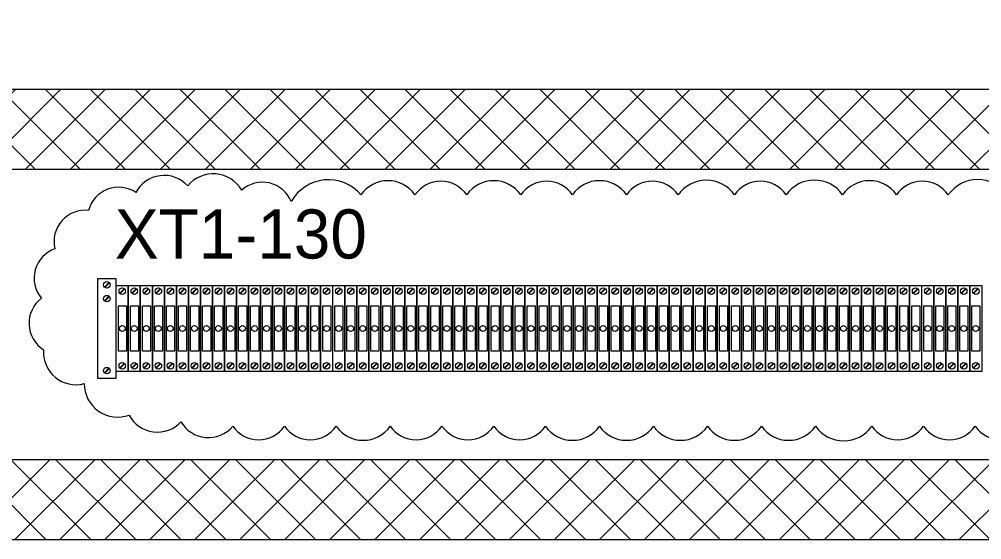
# Model space of a CAD drawing. Header units: millimetres. Extents: x 32626 to 72822, y 60047 to 123188.
# Drawn here: x 33076.7 to 33365, y 64582.1 to 64738.1 of the extents above; entities that cross this region are included whole.
import ezdxf

# ---------------------------------------------------------------- set-up
doc = ezdxf.new("R2010")
doc.units = ezdxf.units.MM
doc.header["$LTSCALE"] = 10
doc.layers.add('1轮廓实线层', color=7, linetype='Continuous', lineweight=18)
doc.layers.add('6文字层', color=3, linetype='Continuous', lineweight=18)
doc.styles.add('样式 1', font='SIMYOU.TTF', dxfattribs={"width": 0.75})

msp = doc.modelspace()

# ---------------------------------------------------------------- hatches: boundary and pattern name
at = {"layer": '1轮廓实线层'}
h = msp.add_hatch(dxfattribs=at)
h.set_pattern_fill('ANSI37', color=256, scale=3, style=0)
h.set_pattern_definition([(45, (1626.673, -2091.581), (-6.7351921, 6.7351921), []), (135, (1626.673, -2091.581), (-6.7351921, -6.7351921), [])])
h.paths.add_polyline_path([(33783.76, 64582.11), (33783.76, 64827.97), (33049.69, 64827.97), (33049.69, 64582.11)])
h.paths.add_polyline_path([(33759.76, 64606.11), (33759.76, 64693.04), (33073.69, 64693.04), (33073.69, 64606.11)], flags=16)
h.paths.add_polyline_path([(33759.76, 64717.04), (33759.76, 64803.97), (33073.69, 64803.97), (33073.69, 64717.04)], flags=16)

# ---------------------------------------------------------------- linework, layer by layer
for p, q in [((33759.76, 64717.04), (33073.69, 64717.04)), ((33759.76, 64693.04), (33073.69, 64693.04)), ((33519.76, 64606.11), (33073.69, 64606.11)), ((33759.76, 64606.11), (33073.69, 64606.11)), ((33783.76, 64582.11), (33049.69, 64582.11)), ((33252.69, 64582.11), (33204.69, 64582.11))]:
    msp.add_line(p, q, dxfattribs=at)
at = {"layer": '1轮廓实线层', "lineweight": 13}
for p, q in [((33100.23, 64660.42), (33105.63, 64660.42)), ((33100.23, 64630.42), (33100.23, 64660.42)), ((33102.18, 64657.86), (33103.56, 64659.24)), ((33102.3, 64657.74), (33103.68, 64659.12)), ((33105.63, 64660.42), (33105.63, 64630.42)), ((33105.76, 64632.55), (33105.76, 64658.35)), ((33105.76, 64658.35), (33109.36, 64658.35)), ((33109.36, 64658.35), (33109.36, 64632.55)), ((33109.36, 64658.35), (33112.96, 64658.35)), ((33109.36, 64632.55), (33109.36, 64658.35)), ((33112.96, 64658.35), (33112.96, 64632.55)), ((33112.96, 64658.35), (33116.56, 64658.35)), ((33112.96, 64632.55), (33112.96, 64658.35)), ((33116.56, 64658.35), (33116.56, 64632.55)), ((33116.56, 64658.35), (33120.16, 64658.35)), ((33116.56, 64632.55), (33116.56, 64658.35)), ((33120.16, 64658.35), (33120.16, 64632.55)), ((33120.16, 64658.35), (33123.76, 64658.35)), ((33120.16, 64632.55), (33120.16, 64658.35)), ((33123.76, 64658.35), (33123.76, 64632.55)), ((33123.77, 64658.35), (33127.37, 64658.35)), ((33123.77, 64632.55), (33123.77, 64658.35)), ((33127.37, 64658.35), (33127.37, 64632.55)), ((33127.37, 64658.35), (33130.97, 64658.35)), ((33127.37, 64632.55), (33127.37, 64658.35)), ((33130.97, 64658.35), (33130.97, 64632.55)), ((33130.97, 64658.35), (33134.57, 64658.35)), ((33130.97, 64632.55), (33130.97, 64658.35)), ((33134.57, 64658.35), (33134.57, 64632.55)), ((33134.57, 64658.35), (33138.17, 64658.35)), ((33134.57, 64632.55), (33134.57, 64658.35)), ((33138.17, 64658.35), (33138.17, 64632.55)), ((33138.17, 64658.35), (33141.77, 64658.35)), ((33138.17, 64632.55), (33138.17, 64658.35)), ((33141.77, 64658.35), (33141.77, 64632.55)), ((33141.77, 64658.35), (33145.37, 64658.35)), ((33141.77, 64632.55), (33141.77, 64658.35)), ((33145.37, 64658.35), (33145.37, 64632.55)), ((33145.37, 64658.35), (33148.97, 64658.35)), ((33145.37, 64632.55), (33145.37, 64658.35)), ((33148.97, 64658.35), (33148.97, 64632.55)), ((33148.97, 64658.35), (33152.57, 64658.35)), ((33148.97, 64632.55), (33148.97, 64658.35)), ((33152.57, 64658.35), (33152.57, 64632.55)), ((33152.57, 64658.35), (33156.17, 64658.35)), ((33152.57, 64632.55), (33152.57, 64658.35)), ((33156.17, 64658.35), (33156.17, 64632.55)), ((33156.17, 64658.35), (33159.77, 64658.35)), ((33156.17, 64632.55), (33156.17, 64658.35)), ((33159.77, 64658.35), (33159.77, 64632.55)), ((33159.77, 64658.35), (33163.37, 64658.35)), ((33159.77, 64632.55), (33159.77, 64658.35)), ((33163.37, 64658.35), (33163.37, 64632.55)), ((33163.37, 64658.35), (33166.97, 64658.35)), ((33163.37, 64632.55), (33163.37, 64658.35)), ((33166.97, 64658.35), (33166.97, 64632.55)), ((33166.97, 64658.35), (33170.57, 64658.35)), ((33166.97, 64632.55), (33166.97, 64658.35)), ((33170.57, 64658.35), (33170.57, 64632.55)), ((33170.58, 64658.35), (33174.18, 64658.35)), ((33170.58, 64632.55), (33170.58, 64658.35)), ((33174.18, 64658.35), (33174.18, 64632.55)), ((33174.18, 64658.35), (33177.78, 64658.35)), ((33174.18, 64632.55), (33174.18, 64658.35)), ((33177.78, 64658.35), (33177.78, 64632.55)), ((33177.78, 64658.35), (33181.38, 64658.35)), ((33177.78, 64632.55), (33177.78, 64658.35)), ((33181.38, 64658.35), (33181.38, 64632.55)), ((33181.38, 64658.35), (33184.98, 64658.35)), ((33181.38, 64632.55), (33181.38, 64658.35)), ((33184.98, 64658.35), (33184.98, 64632.55)), ((33184.98, 64658.35), (33188.58, 64658.35)), ((33184.98, 64632.55), (33184.98, 64658.35)), ((33188.58, 64658.35), (33188.58, 64632.55)), ((33188.58, 64658.35), (33192.18, 64658.35)), ((33188.58, 64632.55), (33188.58, 64658.35)), ((33192.18, 64658.35), (33192.18, 64632.55)), ((33192.18, 64658.35), (33195.78, 64658.35)), ((33192.18, 64632.55), (33192.18, 64658.35)), ((33195.78, 64658.35), (33195.78, 64632.55)), ((33195.78, 64658.35), (33199.38, 64658.35)), ((33195.78, 64632.55), (33195.78, 64658.35)), ((33199.38, 64658.35), (33199.38, 64632.55)), ((33199.38, 64658.35), (33202.98, 64658.35)), ((33199.38, 64632.55), (33199.38, 64658.35)), ((33202.98, 64658.35), (33202.98, 64632.55)), ((33202.98, 64658.35), (33206.58, 64658.35)), ((33202.98, 64632.55), (33202.98, 64658.35)), ((33206.58, 64658.35), (33206.58, 64632.55)), ((33206.58, 64658.35), (33210.18, 64658.35)), ((33206.58, 64632.55), (33206.58, 64658.35)), ((33210.18, 64658.35), (33210.18, 64632.55)), ((33210.18, 64658.35), (33213.78, 64658.35)), ((33210.18, 64632.55), (33210.18, 64658.35)), ((33213.78, 64658.35), (33213.78, 64632.55)), ((33213.79, 64658.35), (33217.39, 64658.35)), ((33213.79, 64632.55), (33213.79, 64658.35)), ((33217.39, 64658.35), (33217.39, 64632.55)), ((33217.39, 64658.35), (33220.99, 64658.35)), ((33217.39, 64632.55), (33217.39, 64658.35)), ((33220.99, 64658.35), (33220.99, 64632.55)), ((33220.99, 64658.35), (33224.59, 64658.35)), ((33220.99, 64632.55), (33220.99, 64658.35)), ((33224.59, 64658.35), (33224.59, 64632.55)), ((33224.59, 64658.35), (33228.19, 64658.35)), ((33224.59, 64632.55), (33224.59, 64658.35)), ((33228.19, 64658.35), (33228.19, 64632.55)), ((33228.19, 64658.35), (33231.79, 64658.35)), ((33228.19, 64632.55), (33228.19, 64658.35)), ((33231.79, 64658.35), (33231.79, 64632.55)), ((33231.79, 64658.35), (33235.39, 64658.35)), ((33231.79, 64632.55), (33231.79, 64658.35)), ((33235.39, 64658.35), (33235.39, 64632.55)), ((33235.39, 64658.35), (33238.99, 64658.35)), ((33235.39, 64632.55), (33235.39, 64658.35)), ((33238.99, 64658.35), (33238.99, 64632.55)), ((33238.99, 64658.35), (33242.59, 64658.35)), ((33238.99, 64632.55), (33238.99, 64658.35)), ((33242.59, 64658.35), (33242.59, 64632.55)), ((33242.59, 64658.35), (33246.19, 64658.35)), ((33242.59, 64632.55), (33242.59, 64658.35)), ((33246.19, 64658.35), (33246.19, 64632.55)), ((33246.19, 64658.35), (33249.79, 64658.35)), ((33246.19, 64632.55), (33246.19, 64658.35)), ((33249.79, 64658.35), (33249.79, 64632.55)), ((33249.79, 64658.35), (33253.39, 64658.35)), ((33249.79, 64632.55), (33249.79, 64658.35)), ((33253.39, 64658.35), (33253.39, 64632.55)), ((33253.39, 64658.35), (33256.99, 64658.35)), ((33253.39, 64632.55), (33253.39, 64658.35)), ((33256.99, 64658.35), (33256.99, 64632.55)), ((33257, 64658.35), (33260.6, 64658.35)), ((33257, 64632.55), (33257, 64658.35)), ((33260.6, 64658.35), (33260.6, 64632.55)), ((33260.6, 64658.35), (33264.2, 64658.35)), ((33260.6, 64632.55), (33260.6, 64658.35)), ((33264.2, 64658.35), (33264.2, 64632.55)), ((33264.2, 64658.35), (33267.8, 64658.35)), ((33264.2, 64632.55), (33264.2, 64658.35)), ((33267.8, 64658.35), (33267.8, 64632.55)), ((33267.8, 64658.35), (33271.4, 64658.35)), ((33267.8, 64632.55), (33267.8, 64658.35)), ((33271.4, 64658.35), (33271.4, 64632.55)), ((33271.4, 64658.35), (33275, 64658.35)), ((33271.4, 64632.55), (33271.4, 64658.35)), ((33275, 64658.35), (33275, 64632.55)), ((33275, 64658.35), (33278.6, 64658.35)), ((33275, 64632.55), (33275, 64658.35)), ((33278.6, 64658.35), (33278.6, 64632.55)), ((33278.6, 64658.35), (33282.2, 64658.35)), ((33278.6, 64632.55), (33278.6, 64658.35)), ((33282.2, 64658.35), (33282.2, 64632.55)), ((33282.2, 64658.35), (33285.8, 64658.35)), ((33282.2, 64632.55), (33282.2, 64658.35)), ((33285.8, 64658.35), (33285.8, 64632.55)), ((33285.8, 64658.35), (33289.4, 64658.35)), ((33285.8, 64632.55), (33285.8, 64658.35)), ((33289.4, 64658.35), (33289.4, 64632.55)), ((33289.4, 64658.35), (33293, 64658.35)), ((33289.4, 64632.55), (33289.4, 64658.35)), ((33293, 64658.35), (33293, 64632.55)), ((33293, 64658.35), (33296.6, 64658.35)), ((33293, 64632.55), (33293, 64658.35)), ((33296.6, 64658.35), (33296.6, 64632.55)), ((33296.6, 64658.35), (33300.2, 64658.35)), ((33296.6, 64632.55), (33296.6, 64658.35)), ((33300.2, 64658.35), (33300.2, 64632.55)), ((33300.2, 64658.35), (33303.8, 64658.35)), ((33300.2, 64632.55), (33300.2, 64658.35)), ((33303.8, 64658.35), (33303.8, 64632.55)), ((33303.81, 64658.35), (33307.41, 64658.35)), ((33303.81, 64632.55), (33303.81, 64658.35)), ((33307.41, 64658.35), (33307.41, 64632.55)), ((33307.41, 64658.35), (33311.01, 64658.35)), ((33307.41, 64632.55), (33307.41, 64658.35)), ((33311.01, 64658.35), (33311.01, 64632.55)), ((33311.01, 64658.35), (33314.61, 64658.35)), ((33311.01, 64632.55), (33311.01, 64658.35)), ((33314.61, 64658.35), (33314.61, 64632.55)), ((33314.61, 64658.35), (33318.21, 64658.35)), ((33314.61, 64632.55), (33314.61, 64658.35)), ((33318.21, 64658.35), (33318.21, 64632.55)), ((33318.21, 64658.35), (33321.81, 64658.35)), ((33318.21, 64632.55), (33318.21, 64658.35)), ((33321.81, 64658.35), (33321.81, 64632.55)), ((33321.81, 64658.35), (33325.41, 64658.35)), ((33321.81, 64632.55), (33321.81, 64658.35)), ((33325.41, 64658.35), (33325.41, 64632.55)), ((33325.41, 64658.35), (33329.01, 64658.35)), ((33325.41, 64632.55), (33325.41, 64658.35)), ((33329.01, 64658.35), (33329.01, 64632.55)), ((33329.01, 64658.35), (33332.61, 64658.35)), ((33329.01, 64632.55), (33329.01, 64658.35)), ((33332.61, 64658.35), (33332.61, 64632.55)), ((33332.61, 64658.35), (33336.21, 64658.35)), ((33332.61, 64632.55), (33332.61, 64658.35)), ((33336.21, 64658.35), (33336.21, 64632.55)), ((33336.21, 64658.35), (33339.81, 64658.35)), ((33336.21, 64632.55), (33336.21, 64658.35)), ((33339.81, 64658.35), (33339.81, 64632.55)), ((33339.81, 64658.35), (33343.41, 64658.35)), ((33339.81, 64632.55), (33339.81, 64658.35)), ((33343.41, 64658.35), (33343.41, 64632.55)), ((33343.41, 64658.35), (33347.01, 64658.35)), ((33343.41, 64632.55), (33343.41, 64658.35)), ((33347.01, 64658.35), (33347.01, 64632.55)), ((33347.02, 64658.35), (33350.62, 64658.35)), ((33347.02, 64632.55), (33347.02, 64658.35)), ((33350.62, 64658.35), (33350.62, 64632.55)), ((33350.62, 64658.35), (33354.22, 64658.35)), ((33350.62, 64632.55), (33350.62, 64658.35)), ((33354.22, 64658.35), (33354.22, 64632.55)), ((33354.22, 64658.35), (33357.82, 64658.35)), ((33354.22, 64632.55), (33354.22, 64658.35)), ((33357.82, 64658.35), (33357.82, 64632.55)), ((33357.82, 64658.35), (33361.42, 64658.35)), ((33357.82, 64632.55), (33357.82, 64658.35)), ((33361.42, 64658.35), (33361.42, 64632.55)), ((33361.42, 64658.35), (33365.02, 64658.35)), ((33361.42, 64632.55), (33361.42, 64658.35)), ((33365.02, 64658.35), (33365.02, 64632.55)), ((33102.18, 64653.74), (33103.56, 64655.12)), ((33102.3, 64653.62), (33103.68, 64655)), ((33106.81, 64656.01), (33108.19, 64657.39)), ((33106.93, 64655.89), (33108.31, 64657.27)), ((33110.41, 64656.01), (33111.79, 64657.39)), ((33110.53, 64655.89), (33111.91, 64657.27)), ((33114.01, 64656.01), (33115.39, 64657.39)), ((33114.13, 64655.89), (33115.51, 64657.27)), ((33117.61, 64656.01), (33118.99, 64657.39)), ((33117.73, 64655.89), (33119.11, 64657.27)), ((33121.21, 64656.01), (33122.59, 64657.39)), ((33121.34, 64655.89), (33122.71, 64657.27)), ((33124.82, 64656.01), (33126.19, 64657.39)), ((33124.94, 64655.89), (33126.32, 64657.27)), ((33128.42, 64656.01), (33129.8, 64657.39)), ((33128.54, 64655.89), (33129.92, 64657.27)), ((33132.02, 64656.01), (33133.4, 64657.39)), ((33132.14, 64655.89), (33133.52, 64657.27)), ((33135.62, 64656.01), (33137, 64657.39)), ((33135.74, 64655.89), (33137.12, 64657.27)), ((33139.22, 64656.01), (33140.6, 64657.39)), ((33139.34, 64655.89), (33140.72, 64657.27)), ((33142.82, 64656.01), (33144.2, 64657.39)), ((33142.94, 64655.89), (33144.32, 64657.27)), ((33146.42, 64656.01), (33147.8, 64657.39)), ((33146.54, 64655.89), (33147.92, 64657.27)), ((33150.02, 64656.01), (33151.4, 64657.39)), ((33150.14, 64655.89), (33151.52, 64657.27)), ((33153.62, 64656.01), (33155, 64657.39)), ((33153.74, 64655.89), (33155.12, 64657.27)), ((33157.22, 64656.01), (33158.6, 64657.39)), ((33157.34, 64655.89), (33158.72, 64657.27)), ((33160.82, 64656.01), (33162.2, 64657.39)), ((33160.94, 64655.89), (33162.32, 64657.27)), ((33164.42, 64656.01), (33165.8, 64657.39)), ((33164.55, 64655.89), (33165.92, 64657.27)), ((33168.03, 64656.01), (33169.4, 64657.39)), ((33168.15, 64655.89), (33169.53, 64657.27)), ((33171.63, 64656.01), (33173.01, 64657.39)), ((33171.75, 64655.89), (33173.13, 64657.27)), ((33175.23, 64656.01), (33176.61, 64657.39)), ((33175.35, 64655.89), (33176.73, 64657.27)), ((33178.83, 64656.01), (33180.21, 64657.39)), ((33178.95, 64655.89), (33180.33, 64657.27)), ((33182.43, 64656.01), (33183.81, 64657.39)), ((33182.55, 64655.89), (33183.93, 64657.27)), ((33186.03, 64656.01), (33187.41, 64657.39)), ((33186.15, 64655.89), (33187.53, 64657.27)), ((33189.63, 64656.01), (33191.01, 64657.39)), ((33189.75, 64655.89), (33191.13, 64657.27)), ((33193.23, 64656.01), (33194.61, 64657.39)), ((33193.35, 64655.89), (33194.73, 64657.27)), ((33196.83, 64656.01), (33198.21, 64657.39)), ((33196.95, 64655.89), (33198.33, 64657.27)), ((33200.43, 64656.01), (33201.81, 64657.39)), ((33200.55, 64655.89), (33201.93, 64657.27)), ((33204.03, 64656.01), (33205.41, 64657.39)), ((33204.15, 64655.89), (33205.53, 64657.27)), ((33207.63, 64656.01), (33209.01, 64657.39)), ((33207.75, 64655.89), (33209.13, 64657.27)), ((33211.23, 64656.01), (33212.61, 64657.39)), ((33211.36, 64655.89), (33212.73, 64657.27)), ((33214.84, 64656.01), (33216.21, 64657.39)), ((33214.96, 64655.89), (33216.34, 64657.27)), ((33218.44, 64656.01), (33219.82, 64657.39)), ((33218.56, 64655.89), (33219.94, 64657.27)), ((33222.04, 64656.01), (33223.42, 64657.39)), ((33222.16, 64655.89), (33223.54, 64657.27)), ((33225.64, 64656.01), (33227.02, 64657.39)), ((33225.76, 64655.89), (33227.14, 64657.27)), ((33229.24, 64656.01), (33230.62, 64657.39)), ((33229.36, 64655.89), (33230.74, 64657.27)), ((33232.84, 64656.01), (33234.22, 64657.39)), ((33232.96, 64655.89), (33234.34, 64657.27)), ((33236.44, 64656.01), (33237.82, 64657.39)), ((33236.56, 64655.89), (33237.94, 64657.27)), ((33240.04, 64656.01), (33241.42, 64657.39)), ((33240.16, 64655.89), (33241.54, 64657.27)), ((33243.64, 64656.01), (33245.02, 64657.39)), ((33243.76, 64655.89), (33245.14, 64657.27)), ((33247.24, 64656.01), (33248.62, 64657.39)), ((33247.36, 64655.89), (33248.74, 64657.27)), ((33250.84, 64656.01), (33252.22, 64657.39)), ((33250.96, 64655.89), (33252.34, 64657.27)), ((33254.44, 64656.01), (33255.82, 64657.39)), ((33254.57, 64655.89), (33255.94, 64657.27)), ((33258.05, 64656.01), (33259.42, 64657.39)), ((33258.17, 64655.89), (33259.55, 64657.27)), ((33261.65, 64656.01), (33263.03, 64657.39)), ((33261.77, 64655.89), (33263.15, 64657.27)), ((33265.25, 64656.01), (33266.63, 64657.39)), ((33265.37, 64655.89), (33266.75, 64657.27)), ((33268.85, 64656.01), (33270.23, 64657.39)), ((33268.97, 64655.89), (33270.35, 64657.27)), ((33272.45, 64656.01), (33273.83, 64657.39)), ((33272.57, 64655.89), (33273.95, 64657.27)), ((33276.05, 64656.01), (33277.43, 64657.39)), ((33276.17, 64655.89), (33277.55, 64657.27)), ((33279.65, 64656.01), (33281.03, 64657.39)), ((33279.77, 64655.89), (33281.15, 64657.27)), ((33283.25, 64656.01), (33284.63, 64657.39)), ((33283.37, 64655.89), (33284.75, 64657.27)), ((33286.85, 64656.01), (33288.23, 64657.39)), ((33286.97, 64655.89), (33288.35, 64657.27)), ((33290.45, 64656.01), (33291.83, 64657.39)), ((33290.57, 64655.89), (33291.95, 64657.27)), ((33294.05, 64656.01), (33295.43, 64657.39)), ((33294.17, 64655.89), (33295.55, 64657.27)), ((33297.65, 64656.01), (33299.03, 64657.39)), ((33297.78, 64655.89), (33299.15, 64657.27)), ((33301.25, 64656.01), (33302.63, 64657.39)), ((33301.38, 64655.89), (33302.75, 64657.27)), ((33304.86, 64656.01), (33306.23, 64657.39)), ((33304.98, 64655.89), (33306.36, 64657.27)), ((33308.46, 64656.01), (33309.84, 64657.39)), ((33308.58, 64655.89), (33309.96, 64657.27)), ((33312.06, 64656.01), (33313.44, 64657.39)), ((33312.18, 64655.89), (33313.56, 64657.27)), ((33315.66, 64656.01), (33317.04, 64657.39)), ((33315.78, 64655.89), (33317.16, 64657.27)), ((33319.26, 64656.01), (33320.64, 64657.39)), ((33319.38, 64655.89), (33320.76, 64657.27)), ((33322.86, 64656.01), (33324.24, 64657.39)), ((33322.98, 64655.89), (33324.36, 64657.27)), ((33326.46, 64656.01), (33327.84, 64657.39)), ((33326.58, 64655.89), (33327.96, 64657.27)), ((33330.06, 64656.01), (33331.44, 64657.39)), ((33330.18, 64655.89), (33331.56, 64657.27)), ((33333.66, 64656.01), (33335.04, 64657.39)), ((33333.78, 64655.89), (33335.16, 64657.27)), ((33337.26, 64656.01), (33338.64, 64657.39)), ((33337.38, 64655.89), (33338.76, 64657.27)), ((33340.86, 64656.01), (33342.24, 64657.39)), ((33340.98, 64655.89), (33342.36, 64657.27)), ((33344.46, 64656.01), (33345.84, 64657.39)), ((33344.59, 64655.89), (33345.96, 64657.27)), ((33348.07, 64656.01), (33349.44, 64657.39)), ((33348.19, 64655.89), (33349.57, 64657.27)), ((33351.67, 64656.01), (33353.05, 64657.39)), ((33351.79, 64655.89), (33353.17, 64657.27)), ((33355.27, 64656.01), (33356.65, 64657.39)), ((33355.39, 64655.89), (33356.77, 64657.27)), ((33358.87, 64656.01), (33360.25, 64657.39)), ((33358.99, 64655.89), (33360.37, 64657.27)), ((33362.47, 64656.01), (33363.85, 64657.39)), ((33362.59, 64655.89), (33363.97, 64657.27)), ((33106.81, 64633.63), (33108.19, 64635.01)), ((33106.93, 64633.51), (33108.31, 64634.89)), ((33110.41, 64633.63), (33111.79, 64635.01)), ((33110.53, 64633.51), (33111.91, 64634.89)), ((33114.01, 64633.63), (33115.39, 64635.01)), ((33114.13, 64633.51), (33115.51, 64634.89)), ((33117.61, 64633.63), (33118.99, 64635.01)), ((33117.73, 64633.51), (33119.11, 64634.89)), ((33121.21, 64633.63), (33122.59, 64635.01)), ((33121.34, 64633.51), (33122.71, 64634.89)), ((33124.82, 64633.63), (33126.19, 64635.01)), ((33124.94, 64633.51), (33126.32, 64634.89)), ((33128.42, 64633.63), (33129.8, 64635.01)), ((33128.54, 64633.51), (33129.92, 64634.89)), ((33132.02, 64633.63), (33133.4, 64635.01)), ((33132.14, 64633.51), (33133.52, 64634.89)), ((33135.62, 64633.63), (33137, 64635.01)), ((33135.74, 64633.51), (33137.12, 64634.89)), ((33139.22, 64633.63), (33140.6, 64635.01)), ((33139.34, 64633.51), (33140.72, 64634.89)), ((33142.82, 64633.63), (33144.2, 64635.01)), ((33142.94, 64633.51), (33144.32, 64634.89)), ((33146.42, 64633.63), (33147.8, 64635.01)), ((33146.54, 64633.51), (33147.92, 64634.89)), ((33150.02, 64633.63), (33151.4, 64635.01)), ((33150.14, 64633.51), (33151.52, 64634.89)), ((33153.62, 64633.63), (33155, 64635.01)), ((33153.74, 64633.51), (33155.12, 64634.89)), ((33157.22, 64633.63), (33158.6, 64635.01)), ((33157.34, 64633.51), (33158.72, 64634.89)), ((33160.82, 64633.63), (33162.2, 64635.01)), ((33160.94, 64633.51), (33162.32, 64634.89)), ((33164.42, 64633.63), (33165.8, 64635.01)), ((33164.55, 64633.51), (33165.92, 64634.89)), ((33168.03, 64633.63), (33169.4, 64635.01)), ((33168.15, 64633.51), (33169.53, 64634.89)), ((33171.63, 64633.63), (33173.01, 64635.01)), ((33171.75, 64633.51), (33173.13, 64634.89)), ((33175.23, 64633.63), (33176.61, 64635.01)), ((33175.35, 64633.51), (33176.73, 64634.89)), ((33178.83, 64633.63), (33180.21, 64635.01)), ((33178.95, 64633.51), (33180.33, 64634.89)), ((33182.43, 64633.63), (33183.81, 64635.01)), ((33182.55, 64633.51), (33183.93, 64634.89)), ((33186.03, 64633.63), (33187.41, 64635.01)), ((33186.15, 64633.51), (33187.53, 64634.89)), ((33189.63, 64633.63), (33191.01, 64635.01)), ((33189.75, 64633.51), (33191.13, 64634.89)), ((33193.23, 64633.63), (33194.61, 64635.01)), ((33193.35, 64633.51), (33194.73, 64634.89)), ((33196.83, 64633.63), (33198.21, 64635.01)), ((33196.95, 64633.51), (33198.33, 64634.89)), ((33200.43, 64633.63), (33201.81, 64635.01)), ((33200.55, 64633.51), (33201.93, 64634.89)), ((33204.03, 64633.63), (33205.41, 64635.01)), ((33204.15, 64633.51), (33205.53, 64634.89)), ((33207.63, 64633.63), (33209.01, 64635.01)), ((33207.75, 64633.51), (33209.13, 64634.89)), ((33211.23, 64633.63), (33212.61, 64635.01)), ((33211.36, 64633.51), (33212.73, 64634.89)), ((33214.84, 64633.63), (33216.21, 64635.01)), ((33214.96, 64633.51), (33216.34, 64634.89)), ((33218.44, 64633.63), (33219.82, 64635.01)), ((33218.56, 64633.51), (33219.94, 64634.89)), ((33222.04, 64633.63), (33223.42, 64635.01)), ((33222.16, 64633.51), (33223.54, 64634.89)), ((33225.64, 64633.63), (33227.02, 64635.01)), ((33225.76, 64633.51), (33227.14, 64634.89)), ((33229.24, 64633.63), (33230.62, 64635.01)), ((33229.36, 64633.51), (33230.74, 64634.89)), ((33232.84, 64633.63), (33234.22, 64635.01)), ((33232.96, 64633.51), (33234.34, 64634.89)), ((33236.44, 64633.63), (33237.82, 64635.01)), ((33236.56, 64633.51), (33237.94, 64634.89)), ((33240.04, 64633.63), (33241.42, 64635.01)), ((33240.16, 64633.51), (33241.54, 64634.89)), ((33243.64, 64633.63), (33245.02, 64635.01)), ((33243.76, 64633.51), (33245.14, 64634.89)), ((33247.24, 64633.63), (33248.62, 64635.01)), ((33247.36, 64633.51), (33248.74, 64634.89)), ((33250.84, 64633.63), (33252.22, 64635.01)), ((33250.96, 64633.51), (33252.34, 64634.89)), ((33254.44, 64633.63), (33255.82, 64635.01)), ((33254.57, 64633.51), (33255.94, 64634.89)), ((33258.05, 64633.63), (33259.42, 64635.01)), ((33258.17, 64633.51), (33259.55, 64634.89)), ((33261.65, 64633.63), (33263.03, 64635.01)), ((33261.77, 64633.51), (33263.15, 64634.89)), ((33265.25, 64633.63), (33266.63, 64635.01)), ((33265.37, 64633.51), (33266.75, 64634.89)), ((33268.85, 64633.63), (33270.23, 64635.01)), ((33268.97, 64633.51), (33270.35, 64634.89)), ((33272.45, 64633.63), (33273.83, 64635.01)), ((33272.57, 64633.51), (33273.95, 64634.89)), ((33276.05, 64633.63), (33277.43, 64635.01)), ((33276.17, 64633.51), (33277.55, 64634.89)), ((33279.65, 64633.63), (33281.03, 64635.01)), ((33279.77, 64633.51), (33281.15, 64634.89)), ((33283.25, 64633.63), (33284.63, 64635.01)), ((33283.37, 64633.51), (33284.75, 64634.89)), ((33286.85, 64633.63), (33288.23, 64635.01)), ((33286.97, 64633.51), (33288.35, 64634.89)), ((33290.45, 64633.63), (33291.83, 64635.01)), ((33290.57, 64633.51), (33291.95, 64634.89)), ((33294.05, 64633.63), (33295.43, 64635.01)), ((33294.17, 64633.51), (33295.55, 64634.89)), ((33297.65, 64633.63), (33299.03, 64635.01)), ((33297.78, 64633.51), (33299.15, 64634.89)), ((33301.25, 64633.63), (33302.63, 64635.01)), ((33301.38, 64633.51), (33302.75, 64634.89)), ((33304.86, 64633.63), (33306.23, 64635.01)), ((33304.98, 64633.51), (33306.36, 64634.89)), ((33308.46, 64633.63), (33309.84, 64635.01)), ((33308.58, 64633.51), (33309.96, 64634.89)), ((33312.06, 64633.63), (33313.44, 64635.01)), ((33312.18, 64633.51), (33313.56, 64634.89)), ((33315.66, 64633.63), (33317.04, 64635.01)), ((33315.78, 64633.51), (33317.16, 64634.89)), ((33319.26, 64633.63), (33320.64, 64635.01)), ((33319.38, 64633.51), (33320.76, 64634.89)), ((33322.86, 64633.63), (33324.24, 64635.01)), ((33322.98, 64633.51), (33324.36, 64634.89)), ((33326.46, 64633.63), (33327.84, 64635.01)), ((33326.58, 64633.51), (33327.96, 64634.89)), ((33330.06, 64633.63), (33331.44, 64635.01)), ((33330.18, 64633.51), (33331.56, 64634.89)), ((33333.66, 64633.63), (33335.04, 64635.01)), ((33333.78, 64633.51), (33335.16, 64634.89)), ((33337.26, 64633.63), (33338.64, 64635.01)), ((33337.38, 64633.51), (33338.76, 64634.89)), ((33340.86, 64633.63), (33342.24, 64635.01)), ((33340.98, 64633.51), (33342.36, 64634.89)), ((33344.46, 64633.63), (33345.84, 64635.01)), ((33344.59, 64633.51), (33345.96, 64634.89)), ((33348.07, 64633.63), (33349.44, 64635.01)), ((33348.19, 64633.51), (33349.57, 64634.89)), ((33351.67, 64633.63), (33353.05, 64635.01)), ((33351.79, 64633.51), (33353.17, 64634.89)), ((33355.27, 64633.63), (33356.65, 64635.01)), ((33355.39, 64633.51), (33356.77, 64634.89)), ((33358.87, 64633.63), (33360.25, 64635.01)), ((33358.99, 64633.51), (33360.37, 64634.89)), ((33362.47, 64633.63), (33363.85, 64635.01)), ((33362.59, 64633.51), (33363.97, 64634.89)), ((33102.18, 64632.17), (33103.56, 64633.55)), ((33102.3, 64632.05), (33103.68, 64633.43)), ((33109.36, 64632.55), (33105.76, 64632.55)), ((33112.96, 64632.55), (33109.36, 64632.55)), ((33116.56, 64632.55), (33112.96, 64632.55)), ((33120.16, 64632.55), (33116.56, 64632.55)), ((33123.76, 64632.55), (33120.16, 64632.55)), ((33127.37, 64632.55), (33123.77, 64632.55)), ((33130.97, 64632.55), (33127.37, 64632.55)), ((33134.57, 64632.55), (33130.97, 64632.55)), ((33138.17, 64632.55), (33134.57, 64632.55)), ((33141.77, 64632.55), (33138.17, 64632.55)), ((33145.37, 64632.55), (33141.77, 64632.55)), ((33148.97, 64632.55), (33145.37, 64632.55)), ((33152.57, 64632.55), (33148.97, 64632.55)), ((33156.17, 64632.55), (33152.57, 64632.55)), ((33159.77, 64632.55), (33156.17, 64632.55)), ((33163.37, 64632.55), (33159.77, 64632.55)), ((33166.97, 64632.55), (33163.37, 64632.55)), ((33170.57, 64632.55), (33166.97, 64632.55)), ((33174.18, 64632.55), (33170.58, 64632.55)), ((33177.78, 64632.55), (33174.18, 64632.55)), ((33181.38, 64632.55), (33177.78, 64632.55)), ((33184.98, 64632.55), (33181.38, 64632.55)), ((33188.58, 64632.55), (33184.98, 64632.55)), ((33192.18, 64632.55), (33188.58, 64632.55)), ((33195.78, 64632.55), (33192.18, 64632.55)), ((33199.38, 64632.55), (33195.78, 64632.55)), ((33202.98, 64632.55), (33199.38, 64632.55)), ((33206.58, 64632.55), (33202.98, 64632.55)), ((33210.18, 64632.55), (33206.58, 64632.55)), ((33213.78, 64632.55), (33210.18, 64632.55)), ((33217.39, 64632.55), (33213.79, 64632.55)), ((33220.99, 64632.55), (33217.39, 64632.55)), ((33224.59, 64632.55), (33220.99, 64632.55)), ((33228.19, 64632.55), (33224.59, 64632.55)), ((33231.79, 64632.55), (33228.19, 64632.55)), ((33235.39, 64632.55), (33231.79, 64632.55)), ((33238.99, 64632.55), (33235.39, 64632.55)), ((33242.59, 64632.55), (33238.99, 64632.55)), ((33246.19, 64632.55), (33242.59, 64632.55)), ((33249.79, 64632.55), (33246.19, 64632.55)), ((33253.39, 64632.55), (33249.79, 64632.55)), ((33256.99, 64632.55), (33253.39, 64632.55)), ((33260.6, 64632.55), (33257, 64632.55)), ((33264.2, 64632.55), (33260.6, 64632.55)), ((33267.8, 64632.55), (33264.2, 64632.55)), ((33271.4, 64632.55), (33267.8, 64632.55)), ((33275, 64632.55), (33271.4, 64632.55)), ((33278.6, 64632.55), (33275, 64632.55)), ((33282.2, 64632.55), (33278.6, 64632.55)), ((33285.8, 64632.55), (33282.2, 64632.55)), ((33289.4, 64632.55), (33285.8, 64632.55)), ((33293, 64632.55), (33289.4, 64632.55)), ((33296.6, 64632.55), (33293, 64632.55)), ((33300.2, 64632.55), (33296.6, 64632.55)), ((33303.8, 64632.55), (33300.2, 64632.55)), ((33307.41, 64632.55), (33303.81, 64632.55)), ((33311.01, 64632.55), (33307.41, 64632.55)), ((33314.61, 64632.55), (33311.01, 64632.55)), ((33318.21, 64632.55), (33314.61, 64632.55)), ((33321.81, 64632.55), (33318.21, 64632.55)), ((33325.41, 64632.55), (33321.81, 64632.55)), ((33329.01, 64632.55), (33325.41, 64632.55)), ((33332.61, 64632.55), (33329.01, 64632.55)), ((33336.21, 64632.55), (33332.61, 64632.55)), ((33339.81, 64632.55), (33336.21, 64632.55)), ((33343.41, 64632.55), (33339.81, 64632.55)), ((33347.01, 64632.55), (33343.41, 64632.55)), ((33350.62, 64632.55), (33347.02, 64632.55)), ((33354.22, 64632.55), (33350.62, 64632.55)), ((33357.82, 64632.55), (33354.22, 64632.55)), ((33361.42, 64632.55), (33357.82, 64632.55)), ((33365.02, 64632.55), (33361.42, 64632.55)), ((33105.63, 64630.42), (33100.23, 64630.42))]:
    msp.add_line(p, q, dxfattribs=at)
at = {"layer": '1轮廓实线层', "color": 1}
msp.add_lwpolyline([(33372.53, 64685.51, 0.520567), (33355, 64685.51, 0.520567), (33355, 64685.51, 0.520567), (33339.5, 64685.51, 0.520567), (33339.5, 64685.51, 0.520567), (33323.32, 64685.51, 0.520567), (33323.32, 64685.51, 0.520567), (33306.46, 64685.51, 0.520567), (33306.46, 64685.51, 0.520567), (33290.96, 64685.51, 0.520567), (33290.96, 64685.51, 0.520567), (33274.11, 64685.51, 0.520567), (33274.11, 64685.51, 0.520567), (33258.6, 64685.51, 0.520567), (33258.6, 64685.51, 0.520567), (33242.42, 64685.51, 0.520567), (33242.42, 64685.51, 0.520567), (33226.92, 64685.51, 0.520567), (33226.92, 64685.51, 0.520567), (33210.74, 64685.51, 0.520567), (33210.74, 64685.51, 0.520567), (33195.23, 64685.51, 0.520567), (33195.23, 64685.51, 0.520567), (33179.05, 64685.51, 0.520567), (33179.05, 64685.51, 0.520567), (33158.16, 64683.49, 0.520567), (33143.33, 64686.86, 0.520567), (33143.33, 64686.86, 0.520567), (33127.15, 64688.2, 0.520567), (33127.15, 64688.2, 0.520567), (33111.64, 64686.18, 0.520567), (33111.64, 64686.18, 0.520567), (33097.48, 64680.79, 0.520567), (33097.48, 64680.79, 0.520567), (33087.37, 64669.34, 0.520567), (33087.37, 64669.34, 0.520567), (33083.33, 64654.52, 0.520567), (33083.33, 64654.52, 0.520567), (33084, 64639.03, 0.520567), (33084, 64639.03, 0.520567), (33096.14, 64628.92, 0.520567), (33096.14, 64628.92, 0.520567), (33109.62, 64619.49, 0.520567), (33109.62, 64619.49, 0.520567), (33125.12, 64617.47, 0.520567), (33125.12, 64617.47, 0.520567), (33140.63, 64616.13, 0.520567), (33140.63, 64616.13, 0.520567), (33156.13, 64616.13, 0.520567), (33156.13, 64616.13, 0.520567), (33171.64, 64616.13, 0.520567), (33171.64, 64616.13, 0.520567), (33187.82, 64616.13, 0.520567), (33187.82, 64616.13, 0.520567), (33203.32, 64616.13, 0.520567), (33203.32, 64616.13, 0.520567), (33218.83, 64616.13, 0.520567), (33218.83, 64616.13, 0.520567), (33234.33, 64616.13, 0.520567), (33234.33, 64616.13, 0.520567), (33250.51, 64616.13, 0.520567), (33250.51, 64616.13, 0.520567), (33266.69, 64616.13, 0.520567), (33266.69, 64616.13, 0.520567), (33282.87, 64616.13, 0.520567), (33282.87, 64616.13, 0.520567), (33299.05, 64616.13, 0.520567), (33299.05, 64616.13, 0.520567), (33315.23, 64616.13, 0.520567), (33315.23, 64616.13, 0.520567), (33332.08, 64616.13, 0.520567), (33332.08, 64616.13, 0.520567), (33347.59, 64616.13, 0.520567), (33347.59, 64616.13, 0.520567), (33363.09, 64616.13, 0.520567), (33363.09, 64616.13, 0.520567), (33379.27, 64616.13, 0.520567)], format="xyb", dxfattribs=at)
at = {"layer": '1轮廓实线层', "lineweight": 13}
for points in [[(33106.38, 64652.25), (33108.83, 64652.25), (33108.83, 64638.59), (33106.38, 64638.59)], [(33109.98, 64652.25), (33112.43, 64652.25), (33112.43, 64638.59), (33109.98, 64638.59)], [(33113.58, 64652.25), (33116.03, 64652.25), (33116.03, 64638.59), (33113.58, 64638.59)], [(33117.18, 64652.25), (33119.63, 64652.25), (33119.63, 64638.59), (33117.18, 64638.59)], [(33120.79, 64652.25), (33123.23, 64652.25), (33123.23, 64638.59), (33120.79, 64638.59)], [(33124.39, 64652.25), (33126.83, 64652.25), (33126.83, 64638.59), (33124.39, 64638.59)], [(33127.99, 64652.25), (33130.44, 64652.25), (33130.44, 64638.59), (33127.99, 64638.59)], [(33131.59, 64652.25), (33134.04, 64652.25), (33134.04, 64638.59), (33131.59, 64638.59)], [(33135.19, 64652.25), (33137.64, 64652.25), (33137.64, 64638.59), (33135.19, 64638.59)], [(33138.79, 64652.25), (33141.24, 64652.25), (33141.24, 64638.59), (33138.79, 64638.59)], [(33142.39, 64652.25), (33144.84, 64652.25), (33144.84, 64638.59), (33142.39, 64638.59)], [(33145.99, 64652.25), (33148.44, 64652.25), (33148.44, 64638.59), (33145.99, 64638.59)], [(33149.59, 64652.25), (33152.04, 64652.25), (33152.04, 64638.59), (33149.59, 64638.59)], [(33153.19, 64652.25), (33155.64, 64652.25), (33155.64, 64638.59), (33153.19, 64638.59)], [(33156.79, 64652.25), (33159.24, 64652.25), (33159.24, 64638.59), (33156.79, 64638.59)], [(33160.39, 64652.25), (33162.84, 64652.25), (33162.84, 64638.59), (33160.39, 64638.59)], [(33164, 64652.25), (33166.44, 64652.25), (33166.44, 64638.59), (33164, 64638.59)], [(33167.6, 64652.25), (33170.04, 64652.25), (33170.04, 64638.59), (33167.6, 64638.59)], [(33171.2, 64652.25), (33173.64, 64652.25), (33173.64, 64638.59), (33171.2, 64638.59)], [(33174.8, 64652.25), (33177.25, 64652.25), (33177.25, 64638.59), (33174.8, 64638.59)], [(33178.4, 64652.25), (33180.85, 64652.25), (33180.85, 64638.59), (33178.4, 64638.59)], [(33182, 64652.25), (33184.45, 64652.25), (33184.45, 64638.59), (33182, 64638.59)], [(33185.6, 64652.25), (33188.05, 64652.25), (33188.05, 64638.59), (33185.6, 64638.59)], [(33189.2, 64652.25), (33191.65, 64652.25), (33191.65, 64638.59), (33189.2, 64638.59)], [(33192.8, 64652.25), (33195.25, 64652.25), (33195.25, 64638.59), (33192.8, 64638.59)], [(33196.4, 64652.25), (33198.85, 64652.25), (33198.85, 64638.59), (33196.4, 64638.59)], [(33200, 64652.25), (33202.45, 64652.25), (33202.45, 64638.59), (33200, 64638.59)], [(33203.6, 64652.25), (33206.05, 64652.25), (33206.05, 64638.59), (33203.6, 64638.59)], [(33207.2, 64652.25), (33209.65, 64652.25), (33209.65, 64638.59), (33207.2, 64638.59)], [(33210.81, 64652.25), (33213.25, 64652.25), (33213.25, 64638.59), (33210.81, 64638.59)], [(33214.41, 64652.25), (33216.85, 64652.25), (33216.85, 64638.59), (33214.41, 64638.59)], [(33218.01, 64652.25), (33220.46, 64652.25), (33220.46, 64638.59), (33218.01, 64638.59)], [(33221.61, 64652.25), (33224.06, 64652.25), (33224.06, 64638.59), (33221.61, 64638.59)], [(33225.21, 64652.25), (33227.66, 64652.25), (33227.66, 64638.59), (33225.21, 64638.59)], [(33228.81, 64652.25), (33231.26, 64652.25), (33231.26, 64638.59), (33228.81, 64638.59)], [(33232.41, 64652.25), (33234.86, 64652.25), (33234.86, 64638.59), (33232.41, 64638.59)], [(33236.01, 64652.25), (33238.46, 64652.25), (33238.46, 64638.59), (33236.01, 64638.59)], [(33239.61, 64652.25), (33242.06, 64652.25), (33242.06, 64638.59), (33239.61, 64638.59)], [(33243.21, 64652.25), (33245.66, 64652.25), (33245.66, 64638.59), (33243.21, 64638.59)], [(33246.81, 64652.25), (33249.26, 64652.25), (33249.26, 64638.59), (33246.81, 64638.59)], [(33250.41, 64652.25), (33252.86, 64652.25), (33252.86, 64638.59), (33250.41, 64638.59)], [(33254.02, 64652.25), (33256.46, 64652.25), (33256.46, 64638.59), (33254.02, 64638.59)], [(33257.62, 64652.25), (33260.06, 64652.25), (33260.06, 64638.59), (33257.62, 64638.59)], [(33261.22, 64652.25), (33263.66, 64652.25), (33263.66, 64638.59), (33261.22, 64638.59)], [(33264.82, 64652.25), (33267.27, 64652.25), (33267.27, 64638.59), (33264.82, 64638.59)], [(33268.42, 64652.25), (33270.87, 64652.25), (33270.87, 64638.59), (33268.42, 64638.59)], [(33272.02, 64652.25), (33274.47, 64652.25), (33274.47, 64638.59), (33272.02, 64638.59)], [(33275.62, 64652.25), (33278.07, 64652.25), (33278.07, 64638.59), (33275.62, 64638.59)], [(33279.22, 64652.25), (33281.67, 64652.25), (33281.67, 64638.59), (33279.22, 64638.59)], [(33282.82, 64652.25), (33285.27, 64652.25), (33285.27, 64638.59), (33282.82, 64638.59)], [(33286.42, 64652.25), (33288.87, 64652.25), (33288.87, 64638.59), (33286.42, 64638.59)], [(33290.02, 64652.25), (33292.47, 64652.25), (33292.47, 64638.59), (33290.02, 64638.59)], [(33293.62, 64652.25), (33296.07, 64652.25), (33296.07, 64638.59), (33293.62, 64638.59)], [(33297.22, 64652.25), (33299.67, 64652.25), (33299.67, 64638.59), (33297.22, 64638.59)], [(33300.83, 64652.25), (33303.27, 64652.25), (33303.27, 64638.59), (33300.83, 64638.59)], [(33304.43, 64652.25), (33306.87, 64652.25), (33306.87, 64638.59), (33304.43, 64638.59)], [(33308.03, 64652.25), (33310.48, 64652.25), (33310.48, 64638.59), (33308.03, 64638.59)], [(33311.63, 64652.25), (33314.08, 64652.25), (33314.08, 64638.59), (33311.63, 64638.59)], [(33315.23, 64652.25), (33317.68, 64652.25), (33317.68, 64638.59), (33315.23, 64638.59)], [(33318.83, 64652.25), (33321.28, 64652.25), (33321.28, 64638.59), (33318.83, 64638.59)], [(33322.43, 64652.25), (33324.88, 64652.25), (33324.88, 64638.59), (33322.43, 64638.59)], [(33326.03, 64652.25), (33328.48, 64652.25), (33328.48, 64638.59), (33326.03, 64638.59)], [(33329.63, 64652.25), (33332.08, 64652.25), (33332.08, 64638.59), (33329.63, 64638.59)], [(33333.23, 64652.25), (33335.68, 64652.25), (33335.68, 64638.59), (33333.23, 64638.59)], [(33336.83, 64652.25), (33339.28, 64652.25), (33339.28, 64638.59), (33336.83, 64638.59)], [(33340.43, 64652.25), (33342.88, 64652.25), (33342.88, 64638.59), (33340.43, 64638.59)], [(33344.04, 64652.25), (33346.48, 64652.25), (33346.48, 64638.59), (33344.04, 64638.59)], [(33347.64, 64652.25), (33350.08, 64652.25), (33350.08, 64638.59), (33347.64, 64638.59)], [(33351.24, 64652.25), (33353.68, 64652.25), (33353.68, 64638.59), (33351.24, 64638.59)], [(33354.84, 64652.25), (33357.29, 64652.25), (33357.29, 64638.59), (33354.84, 64638.59)], [(33358.44, 64652.25), (33360.89, 64652.25), (33360.89, 64638.59), (33358.44, 64638.59)], [(33362.04, 64652.25), (33364.49, 64652.25), (33364.49, 64638.59), (33362.04, 64638.59)]]:
    msp.add_lwpolyline(points, close=True, dxfattribs=at)
for centre, radius in [((33102.93, 64658.49), 0.975), ((33102.93, 64654.37), 0.975), ((33107.56, 64656.64), 0.975), ((33111.16, 64656.64), 0.975), ((33114.76, 64656.64), 0.975), ((33118.36, 64656.64), 0.975), ((33121.96, 64656.64), 0.975), ((33125.57, 64656.64), 0.975), ((33129.17, 64656.64), 0.975), ((33132.77, 64656.64), 0.975), ((33136.37, 64656.64), 0.975), ((33139.97, 64656.64), 0.975), ((33143.57, 64656.64), 0.975), ((33147.17, 64656.64), 0.975), ((33150.77, 64656.64), 0.975), ((33154.37, 64656.64), 0.975), ((33157.97, 64656.64), 0.975), ((33161.57, 64656.64), 0.975), ((33165.17, 64656.64), 0.975), ((33168.77, 64656.64), 0.975), ((33172.38, 64656.64), 0.975), ((33175.98, 64656.64), 0.975), ((33179.58, 64656.64), 0.975), ((33183.18, 64656.64), 0.975), ((33186.78, 64656.64), 0.975), ((33190.38, 64656.64), 0.975), ((33193.98, 64656.64), 0.975), ((33197.58, 64656.64), 0.975), ((33201.18, 64656.64), 0.975), ((33204.78, 64656.64), 0.975), ((33208.38, 64656.64), 0.975), ((33211.98, 64656.64), 0.975), ((33215.59, 64656.64), 0.975), ((33219.19, 64656.64), 0.975), ((33222.79, 64656.64), 0.975), ((33226.39, 64656.64), 0.975), ((33229.99, 64656.64), 0.975), ((33233.59, 64656.64), 0.975), ((33237.19, 64656.64), 0.975), ((33240.79, 64656.64), 0.975), ((33244.39, 64656.64), 0.975), ((33247.99, 64656.64), 0.975), ((33251.59, 64656.64), 0.975), ((33255.19, 64656.64), 0.975), ((33258.8, 64656.64), 0.975), ((33262.4, 64656.64), 0.975), ((33266, 64656.64), 0.975), ((33269.6, 64656.64), 0.975), ((33273.2, 64656.64), 0.975), ((33276.8, 64656.64), 0.975), ((33280.4, 64656.64), 0.975), ((33284, 64656.64), 0.975), ((33287.6, 64656.64), 0.975), ((33291.2, 64656.64), 0.975), ((33294.8, 64656.64), 0.975), ((33298.4, 64656.64), 0.975), ((33302, 64656.64), 0.975), ((33305.61, 64656.64), 0.975), ((33309.21, 64656.64), 0.975), ((33312.81, 64656.64), 0.975), ((33316.41, 64656.64), 0.975), ((33320.01, 64656.64), 0.975), ((33323.61, 64656.64), 0.975), ((33327.21, 64656.64), 0.975), ((33330.81, 64656.64), 0.975), ((33334.41, 64656.64), 0.975), ((33338.01, 64656.64), 0.975), ((33341.61, 64656.64), 0.975), ((33345.21, 64656.64), 0.975), ((33348.82, 64656.64), 0.975), ((33352.42, 64656.64), 0.975), ((33356.02, 64656.64), 0.975), ((33359.62, 64656.64), 0.975), ((33363.22, 64656.64), 0.975), ((33107.56, 64645.45), 0.881), ((33111.16, 64645.45), 0.881), ((33114.76, 64645.45), 0.881), ((33118.36, 64645.45), 0.881), ((33121.96, 64645.45), 0.881), ((33125.57, 64645.45), 0.881), ((33129.17, 64645.45), 0.881), ((33132.77, 64645.45), 0.881), ((33136.37, 64645.45), 0.881), ((33139.97, 64645.45), 0.881), ((33143.57, 64645.45), 0.881), ((33147.17, 64645.45), 0.881), ((33150.77, 64645.45), 0.881), ((33154.37, 64645.45), 0.881), ((33157.97, 64645.45), 0.881), ((33161.57, 64645.45), 0.881), ((33165.17, 64645.45), 0.881), ((33168.77, 64645.45), 0.881), ((33172.38, 64645.45), 0.881), ((33175.98, 64645.45), 0.881), ((33179.58, 64645.45), 0.881), ((33183.18, 64645.45), 0.881), ((33186.78, 64645.45), 0.881), ((33190.38, 64645.45), 0.881), ((33193.98, 64645.45), 0.881), ((33197.58, 64645.45), 0.881), ((33201.18, 64645.45), 0.881), ((33204.78, 64645.45), 0.881), ((33208.38, 64645.45), 0.881), ((33211.98, 64645.45), 0.881), ((33215.59, 64645.45), 0.881), ((33219.19, 64645.45), 0.881), ((33222.79, 64645.45), 0.881), ((33226.39, 64645.45), 0.881), ((33229.99, 64645.45), 0.881), ((33233.59, 64645.45), 0.881), ((33237.19, 64645.45), 0.881), ((33240.79, 64645.45), 0.881), ((33244.39, 64645.45), 0.881), ((33247.99, 64645.45), 0.881), ((33251.59, 64645.45), 0.881), ((33255.19, 64645.45), 0.881), ((33258.8, 64645.45), 0.881), ((33262.4, 64645.45), 0.881), ((33266, 64645.45), 0.881), ((33269.6, 64645.45), 0.881), ((33273.2, 64645.45), 0.881), ((33276.8, 64645.45), 0.881), ((33280.4, 64645.45), 0.881), ((33284, 64645.45), 0.881), ((33287.6, 64645.45), 0.881), ((33291.2, 64645.45), 0.881), ((33294.8, 64645.45), 0.881), ((33298.4, 64645.45), 0.881), ((33302, 64645.45), 0.881), ((33305.61, 64645.45), 0.881), ((33309.21, 64645.45), 0.881), ((33312.81, 64645.45), 0.881), ((33316.41, 64645.45), 0.881), ((33320.01, 64645.45), 0.881), ((33323.61, 64645.45), 0.881), ((33327.21, 64645.45), 0.881), ((33330.81, 64645.45), 0.881), ((33334.41, 64645.45), 0.881), ((33338.01, 64645.45), 0.881), ((33341.61, 64645.45), 0.881), ((33345.21, 64645.45), 0.881), ((33348.82, 64645.45), 0.881), ((33352.42, 64645.45), 0.881), ((33356.02, 64645.45), 0.881), ((33359.62, 64645.45), 0.881), ((33363.22, 64645.45), 0.881), ((33107.56, 64634.26), 0.975), ((33111.16, 64634.26), 0.975), ((33114.76, 64634.26), 0.975), ((33118.36, 64634.26), 0.975), ((33121.96, 64634.26), 0.975), ((33125.57, 64634.26), 0.975), ((33129.17, 64634.26), 0.975), ((33132.77, 64634.26), 0.975), ((33136.37, 64634.26), 0.975), ((33139.97, 64634.26), 0.975), ((33143.57, 64634.26), 0.975), ((33147.17, 64634.26), 0.975), ((33150.77, 64634.26), 0.975), ((33154.37, 64634.26), 0.975), ((33157.97, 64634.26), 0.975), ((33161.57, 64634.26), 0.975), ((33165.17, 64634.26), 0.975), ((33168.77, 64634.26), 0.975), ((33172.38, 64634.26), 0.975), ((33175.98, 64634.26), 0.975), ((33179.58, 64634.26), 0.975), ((33183.18, 64634.26), 0.975), ((33186.78, 64634.26), 0.975), ((33190.38, 64634.26), 0.975), ((33193.98, 64634.26), 0.975), ((33197.58, 64634.26), 0.975), ((33201.18, 64634.26), 0.975), ((33204.78, 64634.26), 0.975), ((33208.38, 64634.26), 0.975), ((33211.98, 64634.26), 0.975), ((33215.59, 64634.26), 0.975), ((33219.19, 64634.26), 0.975), ((33222.79, 64634.26), 0.975), ((33226.39, 64634.26), 0.975), ((33229.99, 64634.26), 0.975), ((33233.59, 64634.26), 0.975), ((33237.19, 64634.26), 0.975), ((33240.79, 64634.26), 0.975), ((33244.39, 64634.26), 0.975), ((33247.99, 64634.26), 0.975), ((33251.59, 64634.26), 0.975), ((33255.19, 64634.26), 0.975), ((33258.8, 64634.26), 0.975), ((33262.4, 64634.26), 0.975), ((33266, 64634.26), 0.975), ((33269.6, 64634.26), 0.975), ((33273.2, 64634.26), 0.975), ((33276.8, 64634.26), 0.975), ((33280.4, 64634.26), 0.975), ((33284, 64634.26), 0.975), ((33287.6, 64634.26), 0.975), ((33291.2, 64634.26), 0.975), ((33294.8, 64634.26), 0.975), ((33298.4, 64634.26), 0.975), ((33302, 64634.26), 0.975), ((33305.61, 64634.26), 0.975), ((33309.21, 64634.26), 0.975), ((33312.81, 64634.26), 0.975), ((33316.41, 64634.26), 0.975), ((33320.01, 64634.26), 0.975), ((33323.61, 64634.26), 0.975), ((33327.21, 64634.26), 0.975), ((33330.81, 64634.26), 0.975), ((33334.41, 64634.26), 0.975), ((33338.01, 64634.26), 0.975), ((33341.61, 64634.26), 0.975), ((33345.21, 64634.26), 0.975), ((33348.82, 64634.26), 0.975), ((33352.42, 64634.26), 0.975), ((33356.02, 64634.26), 0.975), ((33359.62, 64634.26), 0.975), ((33363.22, 64634.26), 0.975), ((33102.93, 64632.8), 0.975)]:
    msp.add_circle(centre, radius, dxfattribs=at)

# ---------------------------------------------------------------- texts
at = {"layer": '6文字层', "style": '样式 1'}
msp.add_text('XT1-130', height=14.725, dxfattribs=at).set_placement((33105.31, 64666.4))

doc.saveas('drawing.dxf')
